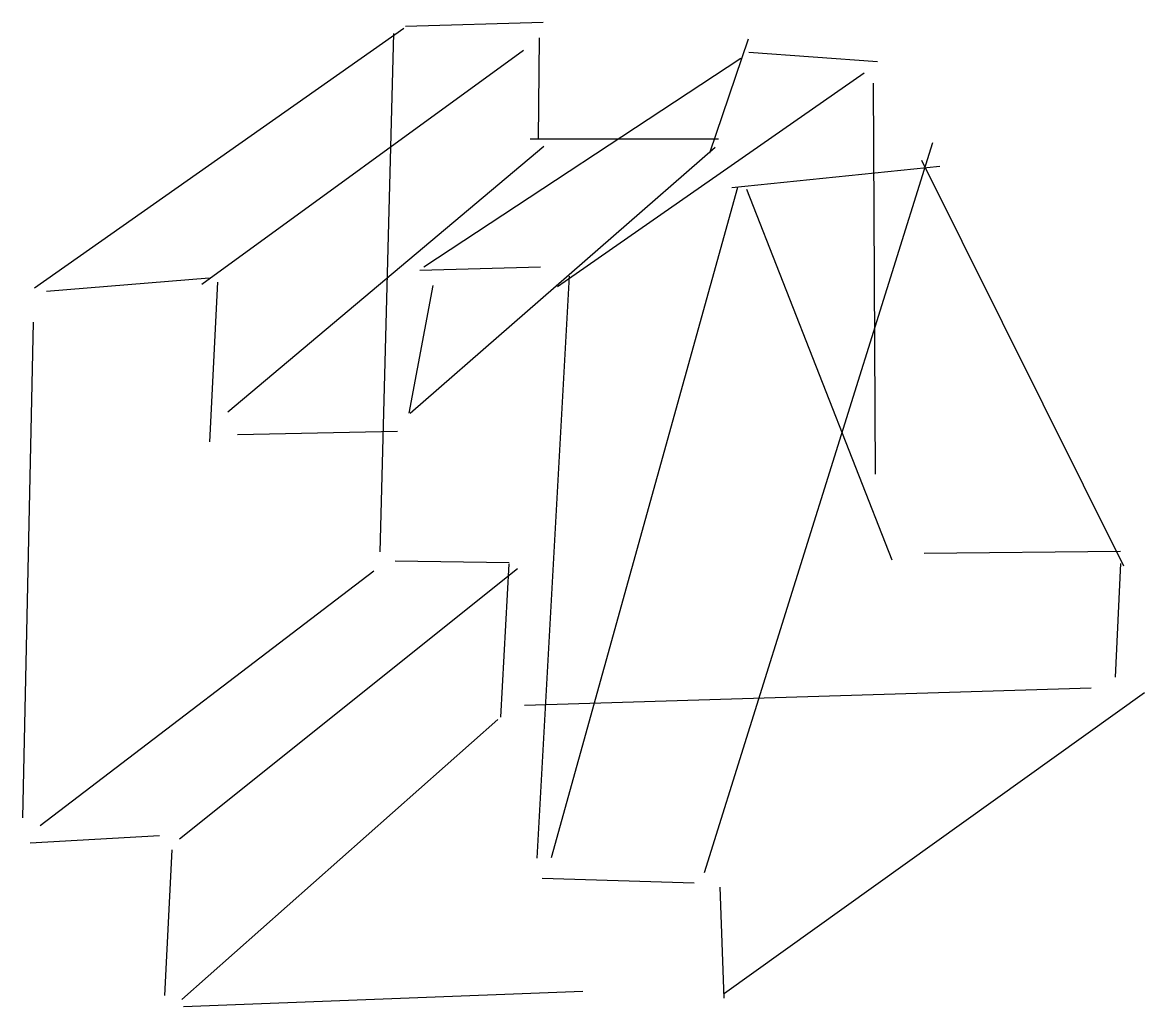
# Model space of a CAD drawing. Header units: metres. Extents: x 549.339 to 550.266, y 487.834 to 488.647.
import ezdxf

# ---------------------------------------------------------------- set-up
doc = ezdxf.new("R2010")
doc.units = ezdxf.units.M

msp = doc.modelspace()

# ---------------------------------------------------------------- linework, layer by layer
at = {"color": 0, "linetype": 'CONTINUOUS'}
for p, q in [((549.768966, 488.647413), (549.655063, 488.644093)), ((549.348448, 488.428051), (549.653854, 488.642584)), ((549.645251, 488.638317), (549.633795, 488.209857)), ((549.765681, 488.634699), (549.764797, 488.551108)), ((549.906451, 488.539794), (549.938528, 488.633735)), ((549.48692, 488.431236), (549.752717, 488.624397)), ((549.670165, 488.445484), (549.932092, 488.617897)), ((549.938805, 488.622927), (550.0452, 488.615215)), ((549.780831, 488.429101), (550.03414, 488.605801)), ((550.041574, 488.597343), (550.043107, 488.274029)), ((549.769511, 488.544927), (549.50826, 488.325418)), ((549.658998, 488.324419), (549.911034, 488.544377)), ((549.758094, 488.551136), (549.913668, 488.551136)), ((550.090519, 488.547953), (549.901938, 487.944801)), ((549.924895, 488.511039), (550.096509, 488.528682)), ((550.08136, 488.533626), (550.248406, 488.198278)), ((549.775691, 487.957456), (549.929788, 488.511247)), ((549.93679, 488.509748), (550.057036, 488.203223)), ((549.666966, 488.442821), (549.766678, 488.445484)), ((549.358428, 488.425265), (549.492897, 488.43646)), ((549.499699, 488.432802), (549.49304, 488.30071)), ((549.763939, 487.956722), (549.790653, 488.437613)), ((549.677841, 488.429997), (549.657811, 488.324522)), ((549.347503, 488.399753), (549.338608, 487.990237)), ((549.516346, 488.306887), (549.648571, 488.309738)), ((550.083681, 488.20887), (550.245974, 488.210483)), ((549.646684, 488.202586), (549.740699, 488.201111)), ((549.740496, 488.20015), (549.733526, 488.073318)), ((550.245882, 488.200299), (550.241457, 488.10637)), ((549.353307, 487.983874), (549.628964, 488.194227)), ((549.74765, 488.195972), (549.468476, 487.97251)), ((549.753441, 488.083266), (550.221591, 488.097455)), ((549.918649, 487.845289), (550.265793, 488.093662)), ((549.470352, 487.839981), (549.731537, 488.071394)), ((549.344929, 487.96956), (549.451741, 487.975461)), ((549.462077, 487.963659), (549.456012, 487.843439)), ((549.76809, 487.940137), (549.893637, 487.936509)), ((549.914908, 487.932881), (549.918021, 487.841147)), ((549.471722, 487.834164), (549.801647, 487.846756))]:
    msp.add_line(p, q, dxfattribs=at)

doc.saveas('drawing.dxf')
